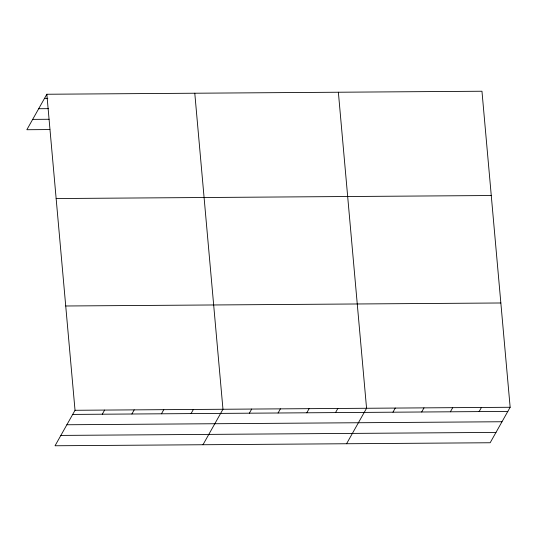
<?xml version="1.0" encoding="UTF-8"?>
<svg xmlns="http://www.w3.org/2000/svg" width="537" height="537" viewBox="0 0 537 537"><rect width="100%" height="100%" fill="white"/><g stroke="black" fill="none" stroke-linecap="round" stroke-linejoin="round"><path stroke-width="0.81" d="M46.84 94.25L75.026 410.281L55.036 445.764L490.16 442.75L510.15 407.274L481.964 91.236L46.84 94.25L26.85 129.726L49.86 129.565M102.292 414.208L104.614 410.08M131.88 414.007L134.203 409.872M161.462 413.799L163.792 409.671M191.051 413.597L193.38 409.463M202.979 444.737L222.969 409.261L194.783 93.223M249.363 413.188L251.685 409.06M278.079 412.993L280.408 408.865M306.795 412.792L309.124 408.664M335.518 412.597L337.84 408.462M346.566 443.743L366.563 408.268L338.37 92.23M392.95 412.201L395.279 408.066M421.666 412L423.995 407.872M450.389 411.798L452.711 407.67M479.105 411.604L481.434 407.469M44.511 98.378L47.8 98.358M38.684 108.722L48.545 108.655M32.676 119.382L49.115 119.268M56.143 198.542L491.261 195.528M65.729 305.989L500.846 302.982M75.026 410.281L510.15 407.274M72.703 414.416L507.821 411.402M66.87 424.76L501.994 421.746M60.869 435.413L495.987 432.406"/></g></svg>
